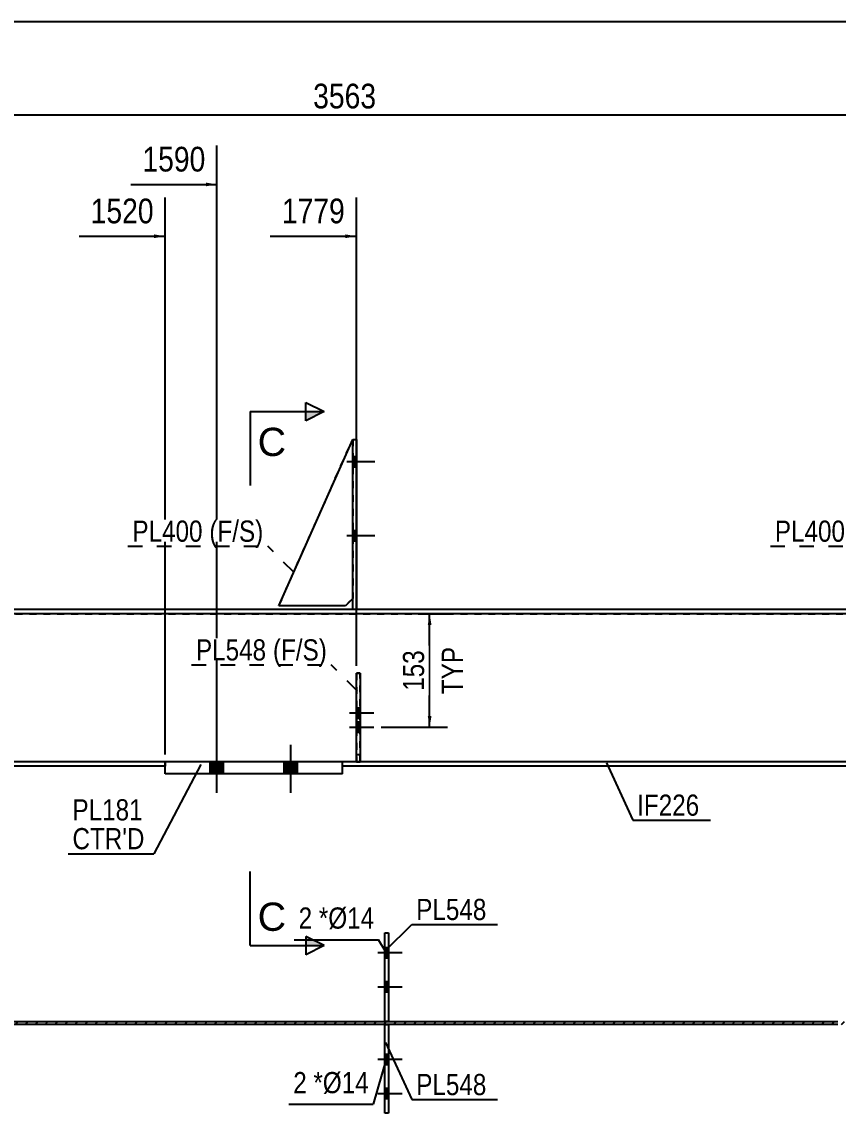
# Model space of a CAD drawing. Header units: millimetres. Extents: x -28 to 375, y -187 to 90.
# Drawn here: x 132.5 to 243, y -57.5 to 90 of the extents above; entities that cross this region are included whole.
import ezdxf

# ---------------------------------------------------------------- set-up
doc = ezdxf.new("R2010")
doc.units = ezdxf.units.MM
doc.linetypes.add('DXK_LINE_DOT1', pattern=[1.8814, 0.9407, -0.9407])
doc.linetypes.add('DXK_LINE_DOT2', pattern=[3.9198, 1.9599, -1.9599])
doc.styles.add('Arial', font='ARIAL.TTF', dxfattribs={"height": 0.2})
doc.styles.add('Arial Narrow', font='ARIALN.TTF', dxfattribs={"height": 0.2})

# ---------------------------------------------------------------- blocks, each defined once
blk = doc.blocks.new('Unknown-626819748-1210')
at = {"color": 5, "linetype": 'Continuous'}
blk.add_line((374.82, 90.05), (-25.18, 90.05), dxfattribs=at)
blk = doc.blocks.new('Part-626819748-1325 - 1231')
at = {"color": 2, "linetype": 'Continuous'}
for p, q in [((3.48, -10.6), (3.48, -10)), ((9.82, -10), (3.48, -10)), ((151.95, -10), (10.32, -10)), ((151.95, -10.6), (3.48, -10.6))]:
    blk.add_line(p, q, dxfattribs=at)
at = {"color": 7, "linetype": 'DXK_LINE_DOT1'}
for p, q in [((10.32, -10), (9.82, -10)), ((151.95, -10), (151.95, -10.6))]:
    blk.add_line(p, q, dxfattribs=at)
blk = doc.blocks.new('Part-626819748-1463 - 1231')
at = {"color": 2, "linetype": 'Continuous'}
for p, q in [((177.82, -10), (177.82, 2)), ((177.82, 2), (178.32, 2)), ((178.32, 2), (178.32, -10)), ((178.32, -10), (177.82, -10))]:
    blk.add_line(p, q, dxfattribs=at)
at = {"color": 7, "linetype": 'DXK_LINE_DOT1'}
blk.add_line((177.82, -9), (178.32, -9), dxfattribs=at)
blk = doc.blocks.new('Part-626819748-1378 - 1231')
at = {"color": 2, "linetype": 'Continuous'}
for p, q in [((151.95, -11.6), (151.95, -10)), ((175.95, -10), (151.95, -10)), ((175.95, -11.6), (175.95, -10)), ((175.95, -11.6), (151.95, -11.6))]:
    blk.add_line(p, q, dxfattribs=at)
blk = doc.blocks.new('Part-626819748-1303 - 1231')
at = {"color": 2, "linetype": 'Continuous'}
for p, q in [((177.32, 10.6), (93.82, 10.6)), ((261.32, 10.6), (177.82, 10.6)), ((354.37, 10), (0, 10))]:
    blk.add_line(p, q, dxfattribs=at)
at = {"color": 7, "linetype": 'DXK_LINE_DOT1'}
blk.add_line((177.82, 10.6), (177.32, 10.6), dxfattribs=at)
blk = doc.blocks.new('Part-626819748-1461 - 1231')
at = {"color": 2, "linetype": 'Continuous'}
for p, q in [((177.32, 10.6), (177.32, 33.6)), ((177.32, 33.6), (177.82, 33.6)), ((177.82, 33.6), (177.82, 10.6)), ((177.82, 10.6), (177.32, 10.6))]:
    blk.add_line(p, q, dxfattribs=at)
blk = doc.blocks.new('Part-626819748-1462 - 1231')
at = {"color": 2, "linetype": 'Continuous'}
for p, q in [((167.32, 11.1), (177.32, 33.6)), ((177.32, 12.1), (176.32, 11.1)), ((176.32, 11.1), (167.32, 11.1))]:
    blk.add_line(p, q, dxfattribs=at)
at = {"color": 7, "linetype": 'DXK_LINE_DOT1'}
blk.add_line((177.32, 33.6), (177.32, 12.1), dxfattribs=at)
blk = doc.blocks.new('Part-626819748-1534 - 1231')
at = {"color": 2, "linetype": 'Continuous'}
for p, q in [((177.82, -10), (175.95, -10)), ((345.01, -10), (178.32, -10)), ((354.37, -10), (345.51, -10)), ((354.37, -10), (354.37, -10.6)), ((354.37, -10.6), (175.95, -10.6))]:
    blk.add_line(p, q, dxfattribs=at)
at = {"color": 7, "linetype": 'DXK_LINE_DOT1'}
for p, q in [((175.95, -10.6), (175.95, -10)), ((178.32, -10), (177.82, -10)), ((345.51, -10), (345.01, -10))]:
    blk.add_line(p, q, dxfattribs=at)
blk = doc.blocks.new('Bolt-626819748-2499 - 1231')
at = {"color": 3, "linetype": 'DXK_LINE_DOT2'}
for p, q in [((177.82, -2.69), (178.32, -2.69)), ((176.87, -3.39), (180.17, -3.39)), ((177.82, -4.09), (178.32, -4.09)), ((176.87, -5.3), (180.17, -5.3)), ((177.82, -4.6), (178.32, -4.6)), ((177.82, -6), (178.32, -6))]:
    blk.add_line(p, q, dxfattribs=at)
blk = doc.blocks.new('Part-626819748-1550 - 1231')
at = {"color": 7, "linetype": 'DXK_LINE_DOT1'}
for p, q in [((0, 10), (354.37, 10)), ((345.01, -10), (10.32, -10))]:
    blk.add_line(p, q, dxfattribs=at)
blk = doc.blocks.new('Bolt-626819748-1552 - 1231')
at = {"linetype": 'Continuous'}
for points in [[(158.05, -11.6), (159.85, -11.6), (159.85, -10), (158.05, -10)], [(158.05, -11.6), (159.85, -11.6), (159.85, -10), (158.05, -10)], [(168.05, -11.6), (169.85, -11.6), (169.85, -10), (168.05, -10)], [(168.05, -11.6), (169.85, -11.6), (169.85, -10), (168.05, -10)]]:
    blk.add_hatch(color=3, dxfattribs=at).paths.add_polyline_path(points)
at = {"color": 3, "linetype": 'Continuous'}
for p, q in [((158.95, -14.2), (158.95, -7.7)), ((158.95, -14.2), (158.95, -7.7)), ((168.95, -14.2), (168.95, -7.7)), ((168.95, -14.2), (168.95, -7.7)), ((158.05, -11.6), (158.05, -10)), ((158.05, -11.6), (158.05, -10)), ((159.85, -11.6), (159.85, -10)), ((159.85, -11.6), (159.85, -10)), ((168.05, -11.6), (168.05, -10)), ((168.05, -11.6), (168.05, -10)), ((169.85, -11.6), (169.85, -10)), ((169.85, -11.6), (169.85, -10))]:
    blk.add_line(p, q, dxfattribs=at)
blk = doc.blocks.new('Bolt-626819748-1556 - 1231')
at = {"linetype": 'Continuous'}
for points in [[(177.82, 29.9), (177.82, 31.3), (177.32, 31.3), (177.32, 29.9)], [(177.82, 29.9), (177.82, 31.3), (177.32, 31.3), (177.32, 29.9)], [(177.82, 29.9), (177.82, 31.3), (177.32, 31.3), (177.32, 29.9)], [(177.82, 19.9), (177.82, 21.3), (177.32, 21.3), (177.32, 19.9)], [(177.82, 19.9), (177.82, 21.3), (177.32, 21.3), (177.32, 19.9)], [(177.82, 19.9), (177.82, 21.3), (177.32, 21.3), (177.32, 19.9)]]:
    blk.add_hatch(color=3, dxfattribs=at).paths.add_polyline_path(points)
at = {"color": 3, "linetype": 'Continuous'}
for p, q in [((177.32, 31.3), (177.82, 31.3)), ((177.32, 31.3), (177.82, 31.3)), ((177.32, 31.3), (177.82, 31.3)), ((176.52, 30.6), (180.32, 30.6)), ((176.52, 30.6), (180.32, 30.6)), ((176.52, 30.6), (180.32, 30.6)), ((177.32, 29.9), (177.82, 29.9)), ((177.32, 29.9), (177.82, 29.9)), ((177.32, 29.9), (177.82, 29.9)), ((177.32, 21.3), (177.82, 21.3)), ((177.32, 21.3), (177.82, 21.3)), ((177.32, 21.3), (177.82, 21.3)), ((176.52, 20.6), (180.32, 20.6)), ((176.52, 20.6), (180.32, 20.6)), ((176.52, 20.6), (180.32, 20.6)), ((177.32, 19.9), (177.82, 19.9)), ((177.32, 19.9), (177.82, 19.9)), ((177.32, 19.9), (177.82, 19.9))]:
    blk.add_line(p, q, dxfattribs=at)
blk = doc.blocks.new('Bolt-626819748-2496 - 1231')
at = {"linetype": 'Continuous'}
for points in [[(177.82, -2.69), (177.82, -4.09), (178.32, -4.09), (178.32, -2.69)], [(177.82, -4.6), (177.82, -6), (178.32, -6), (178.32, -4.6)]]:
    blk.add_hatch(color=3, dxfattribs=at).paths.add_polyline_path(points)
at = {"color": 3, "linetype": 'Continuous'}
for p, q in [((177.82, -2.69), (178.32, -2.69)), ((176.87, -3.39), (180.17, -3.39)), ((177.82, -4.09), (178.32, -4.09)), ((176.87, -5.3), (180.17, -5.3)), ((177.82, -4.6), (178.32, -4.6)), ((177.82, -6), (178.32, -6))]:
    blk.add_line(p, q, dxfattribs=at)
blk = doc.blocks.new('Part-626819748-2475 - 1231')
at = {"color": 7, "linetype": 'DXK_LINE_DOT1'}
for p, q in [((177.82, 2), (177.82, -10)), ((178.32, 2), (177.82, 2)), ((178.32, -10), (178.32, 2)), ((177.82, -10), (178.32, -10))]:
    blk.add_line(p, q, dxfattribs=at)
blk = doc.blocks.new('Part-626819748-2487 - 1231')
at = {"color": 7, "linetype": 'DXK_LINE_DOT1'}
for p, q in [((167.32, 11.1), (177.32, 33.6)), ((177.32, 12.1), (176.32, 11.1)), ((176.32, 11.1), (167.32, 11.1))]:
    blk.add_line(p, q, dxfattribs=at)
blk = doc.blocks.new('Part-626819748-2311 - 2293')
at = {"linetype": 'Continuous'}
h = blk.add_hatch(dxfattribs=at)
h.set_pattern_fill('', scale=0.3, style=0, pattern_type=0)
h.set_pattern_definition([(45, (332.3552, -45.4886), (-0.6735192, 0.6735192), [])])
h.paths.add_polyline_path([(14.85, -45.49), (332.36, -45.49), (332.36, -45.09), (14.85, -45.09)])
at = {"color": 2, "linetype": 'Continuous'}
for p, q in [((120.7, -45.09), (242.95, -45.09)), ((242.95, -45.49), (120.7, -45.49))]:
    blk.add_line(p, q, dxfattribs=at)
blk = doc.blocks.new('Part-626819748-2366 - 2293')
at = {"color": 2, "linetype": 'Continuous'}
for p, q in [((181.65, -57.49), (181.65, -45.49)), ((182.15, -45.49), (182.15, -57.49)), ((182.15, -57.49), (181.65, -57.49))]:
    blk.add_line(p, q, dxfattribs=at)
at = {"color": 7, "linetype": 'DXK_LINE_DOT1'}
blk.add_line((181.65, -45.49), (182.15, -45.49), dxfattribs=at)
blk = doc.blocks.new('Part-626819748-3479 - 2293')
at = {"color": 2, "linetype": 'Continuous'}
for p, q in [((181.65, -45.09), (181.65, -33.09)), ((181.65, -33.09), (182.15, -33.09)), ((182.15, -33.09), (182.15, -45.09))]:
    blk.add_line(p, q, dxfattribs=at)
at = {"color": 7, "linetype": 'DXK_LINE_DOT1'}
blk.add_line((182.15, -45.09), (181.65, -45.09), dxfattribs=at)
blk = doc.blocks.new('Bolt-626819748-3500 - 2293')
at = {"linetype": 'Continuous'}
for points in [[(181.65, -49.49), (181.65, -50.89), (182.15, -50.89), (182.15, -49.49)], [(181.65, -54.11), (181.65, -55.51), (182.15, -55.51), (182.15, -54.11)]]:
    blk.add_hatch(color=3, dxfattribs=at).paths.add_polyline_path(points)
at = {"color": 3, "linetype": 'Continuous'}
for p, q in [((181.65, -49.49), (182.15, -49.49)), ((180.7, -50.19), (184, -50.19)), ((181.65, -50.89), (182.15, -50.89)), ((181.65, -54.11), (182.15, -54.11)), ((180.7, -54.81), (184, -54.81)), ((181.65, -55.51), (182.15, -55.51))]:
    blk.add_line(p, q, dxfattribs=at)
blk = doc.blocks.new('Bolt-626819748-3503 - 2293')
at = {"linetype": 'Continuous'}
for points in [[(182.15, -36.47), (182.15, -35.07), (181.65, -35.07), (181.65, -36.47)], [(182.15, -41.09), (182.15, -39.69), (181.65, -39.69), (181.65, -41.09)]]:
    blk.add_hatch(color=3, dxfattribs=at).paths.add_polyline_path(points)
at = {"color": 3, "linetype": 'Continuous'}
for p, q in [((181.65, -35.07), (182.15, -35.07)), ((180.7, -35.77), (184, -35.77)), ((181.65, -36.47), (182.15, -36.47)), ((181.65, -39.69), (182.15, -39.69)), ((180.7, -40.39), (184, -40.39)), ((181.65, -41.09), (182.15, -41.09))]:
    blk.add_line(p, q, dxfattribs=at)
blk = doc.blocks.new('StraightDimension-626819748-4925 - 1231')
at = {"linetype": 'Continuous'}
blk.add_hatch(color=4, dxfattribs=at).paths.add_polyline_path([(150.45, 61.31), (151.95, 61.06), (150.45, 60.81)])
at = {"color": 4, "linetype": 'Continuous'}
for p, q in [((151.95, -9), (151.95, 66.31)), ((140.3, 61.06), (151.95, 61.06))]:
    blk.add_line(p, q, dxfattribs=at)
at = {"color": 0}
blk.add_wipeout([(151.09, 62.11), (151.09, 67.01), (141.16, 67.01), (141.16, 62.11)], dxfattribs=at)
at = {"color": 4, "style": 'Arial Narrow'}
blk.add_text('1520', height=3.34, dxfattribs=at).set_placement((141.86, 62.81))
blk = doc.blocks.new('StraightDimension-626819748-1674 - 1231')
at = {"color": 4, "linetype": 'Continuous'}
blk.add_line((-1.91, 77.49), (354.37, 77.49), dxfattribs=at)
at = {"color": 0}
blk.add_wipeout([(181.19, 77.64), (181.19, 82.54), (171.26, 82.54), (171.26, 77.64)], dxfattribs=at)
at = {"color": 4, "style": 'Arial Narrow'}
blk.add_text('3563', height=3.34, dxfattribs=at).set_placement((171.96, 78.34))
blk = doc.blocks.new('StraightDimension-626819748-4923 - 1231')
at = {"linetype": 'Continuous'}
blk.add_hatch(color=4, dxfattribs=at).paths.add_polyline_path([(176.32, 61.31), (177.82, 61.06), (176.32, 60.81)])
at = {"color": 4, "linetype": 'Continuous'}
for p, q in [((177.82, 3), (177.82, 66.31)), ((166.16, 61.06), (177.82, 61.06))]:
    blk.add_line(p, q, dxfattribs=at)
at = {"color": 0}
blk.add_wipeout([(176.96, 62.11), (176.96, 67.01), (167.03, 67.01), (167.03, 62.11)], dxfattribs=at)
at = {"color": 4, "style": 'Arial Narrow'}
blk.add_text('1779', height=3.34, dxfattribs=at).set_placement((167.73, 62.81))
blk = doc.blocks.new('StraightDimension-626819748-4924 - 1231')
at = {"linetype": 'Continuous'}
blk.add_hatch(color=4, dxfattribs=at).paths.add_polyline_path([(157.45, 68.31), (158.95, 68.06), (157.45, 67.81)])
at = {"color": 4, "linetype": 'Continuous'}
for p, q in [((158.95, -9), (158.95, 73.31)), ((147.3, 68.06), (158.95, 68.06))]:
    blk.add_line(p, q, dxfattribs=at)
at = {"color": 0}
blk.add_wipeout([(158.09, 69.11), (158.09, 74.01), (148.16, 74.01), (148.16, 69.11)], dxfattribs=at)
at = {"color": 4, "style": 'Arial Narrow'}
blk.add_text('1590', height=3.34, dxfattribs=at).set_placement((148.86, 69.81))
blk = doc.blocks.new('StraightDimension-626819748-5581 - 1231')
at = {"linetype": 'Continuous'}
for points in [[(187.47, 8.5), (187.72, 10), (187.97, 8.5)], [(187.97, -3.8), (187.72, -5.3), (187.47, -3.8)]]:
    blk.add_hatch(color=7, dxfattribs=at).paths.add_polyline_path(points)
at = {"color": 7, "linetype": 'Continuous'}
for p, q in [((186.16, 10), (190.12, 10)), ((187.72, -5.3), (187.72, 10)), ((181.17, -5.3), (190.12, -5.3))]:
    blk.add_line(p, q, dxfattribs=at)
at = {"color": 0, "linetype": 'Continuous'}
blk.add_wipeout([(192.82, 6.15), (188.62, 6.15), (188.62, -1.44), (192.82, -1.44)], dxfattribs=at)
at = {"color": 3, "linetype": 'Continuous', "style": 'Arial Narrow'}
blk.add_text('TYP', height=2.863, rotation=90.0002, dxfattribs=at).set_placement((192.22, -0.84))
at = {"color": 0}
blk.add_wipeout([(187.57, 5.69), (183.37, 5.69), (183.37, -0.99), (187.57, -0.99)], dxfattribs=at)
at = {"color": 3, "style": 'Arial Narrow'}
blk.add_text('153', height=2.863, rotation=90.0002, dxfattribs=at).set_placement((186.97, -0.39))
blk = doc.blocks.new('Mark-626819748-1374 - 1231')
at = {"color": 7, "linetype": 'Continuous'}
blk.add_line((156.78, -10.35), (150.4, -22.41), dxfattribs=at)
at = {"color": 0}
for points in [[(148.9, -17.91), (148.9, -14.91), (139.4, -14.91), (139.4, -17.91)], [(149.15, -21.81), (149.15, -18.81), (139.4, -18.81), (139.4, -21.81)]]:
    blk.add_wipeout(points, dxfattribs=at)
for points in [[(148.9, -17.91), (148.9, -14.91), (139.4, -14.91), (139.4, -17.91)], [(149.15, -21.81), (149.15, -18.81), (139.4, -18.81), (139.4, -21.81)]]:
    blk.add_wipeout(points, dxfattribs=at)
at = {"color": 7, "linetype": 'Continuous'}
blk.add_line((138.8, -22.41), (150.4, -22.41), dxfattribs=at)
at = {"color": 3, "style": 'Arial Narrow'}
blk.add_text('PL181', height=2.863, dxfattribs=at).set_placement((139.4, -17.91))
at = {"color": 1, "style": 'Arial Narrow'}
blk.add_text("CTR'D", height=2.863, dxfattribs=at).set_placement((139.4, -21.81))
blk = doc.blocks.new('Mark-626819748-1530 - 1231')
at = {"color": 0}
blk.add_wipeout([(224.21, -17.28), (224.21, -14.28), (215.8, -14.28), (215.8, -17.28)], dxfattribs=at)
blk.add_wipeout([(224.21, -17.28), (224.21, -14.28), (215.8, -14.28), (215.8, -17.28)], dxfattribs=at)
at = {"color": 7, "linetype": 'Continuous'}
for p, q in [((211.67, -10.15), (215.2, -17.88)), ((215.2, -17.88), (225.71, -17.88))]:
    blk.add_line(p, q, dxfattribs=at)
at = {"color": 3, "style": 'Arial Narrow'}
blk.add_text('IF226', height=2.863, dxfattribs=at).set_placement((215.8, -17.28))
blk = doc.blocks.new('SectionMark-626819748-1871 - 1231')
at = {"linetype": 'Continuous'}
for points in [[(170.95, 36.1), (170.95, 37.35), (173.45, 37.35)], [(170.95, -34.84), (170.95, -33.59), (173.45, -34.84)]]:
    blk.add_hatch(color=30, dxfattribs=at).paths.add_polyline_path(points)
at = {"color": 30, "linetype": 'Continuous'}
for p, q in [((170.95, 36.1), (170.95, 38.6)), ((170.95, 38.6), (173.45, 37.35)), ((163.45, 37.35), (163.45, 27.35)), ((163.45, 37.35), (173.45, 37.35)), ((173.45, 37.35), (170.95, 36.1)), ((163.45, -34.84), (163.45, -24.84)), ((173.45, -34.84), (170.95, -33.59)), ((170.95, -33.59), (170.95, -36.09)), ((163.45, -34.84), (173.45, -34.84)), ((173.45, -34.84), (170.95, -36.09))]:
    blk.add_line(p, q, dxfattribs=at)
at = {"color": 0, "linetype": 'Continuous'}
for points in [[(168.31, 31.35), (168.31, 35.35), (164.45, 35.35), (164.45, 31.35)], [(168.31, -32.84), (168.31, -28.84), (164.45, -28.84), (164.45, -32.84)]]:
    blk.add_wipeout(points, dxfattribs=at)
at = {"color": 96, "linetype": 'Continuous', "style": 'Arial'}
for p in [(164.45, 31.35), (164.45, -32.84)]:
    blk.add_text('C', height=3.82, dxfattribs=at).set_placement(p)
blk = doc.blocks.new('Mark-626819748-2552 - 1231')
at = {"color": 0}
for points in [[(165.62, 3.71), (165.62, 6.71), (156.11, 6.71), (156.11, 3.71)], [(173.82, 3.71), (173.82, 6.71), (166.52, 6.71), (166.52, 3.71)]]:
    blk.add_wipeout(points, dxfattribs=at)
for points in [[(165.62, 3.71), (165.62, 6.71), (156.11, 6.71), (156.11, 3.71)], [(173.82, 3.71), (173.82, 6.71), (166.52, 6.71), (166.52, 3.71)]]:
    blk.add_wipeout(points, dxfattribs=at)
at = {"color": 7, "linetype": 'DXK_LINE_DOT2'}
for p in [(155.51, 3.11), (177.95, -0.43)]:
    blk.add_line(p, (174.42, 3.11), dxfattribs=at)
at = {"color": 3, "style": 'Arial Narrow'}
for s, p in [('PL548', (156.11, 3.71)), ('(F/', (166.52, 3.71)), ('S)', (170.53, 3.71))]:
    blk.add_text(s, height=2.863, dxfattribs=at).set_placement(p)
blk = doc.blocks.new('Mark-626819748-2561 - 1231')
at = {"color": 0}
for points in [[(157.02, 19.76), (157.02, 22.76), (147.51, 22.76), (147.51, 19.76)], [(165.22, 19.76), (165.22, 22.76), (157.92, 22.76), (157.92, 19.76)]]:
    blk.add_wipeout(points, dxfattribs=at)
for points in [[(157.02, 19.76), (157.02, 22.76), (147.51, 22.76), (147.51, 19.76)], [(165.22, 19.76), (165.22, 22.76), (157.92, 22.76), (157.92, 19.76)]]:
    blk.add_wipeout(points, dxfattribs=at)
at = {"color": 7, "linetype": 'DXK_LINE_DOT2'}
for p in [(146.91, 19.16), (169.35, 15.63)]:
    blk.add_line(p, (165.82, 19.16), dxfattribs=at)
at = {"color": 3, "style": 'Arial Narrow'}
for s, p in [('PL400', (147.51, 19.76)), ('(F/', (157.92, 19.76)), ('S)', (161.93, 19.76))]:
    blk.add_text(s, height=2.863, dxfattribs=at).set_placement(p)
blk = doc.blocks.new('MarkSet-626819748-2732 - 1231')
at = {"color": 0}
for points in [[(243.93, 19.76), (243.93, 22.76), (234.43, 22.76), (234.43, 19.76)], [(249.22, 19.76), (249.22, 22.76), (244.83, 22.76), (244.83, 19.76)]]:
    blk.add_wipeout(points, dxfattribs=at)
for points in [[(243.93, 19.76), (243.93, 22.76), (234.43, 22.76), (234.43, 19.76)], [(249.22, 19.76), (249.22, 22.76), (244.83, 22.76), (244.83, 19.76)]]:
    blk.add_wipeout(points, dxfattribs=at)
at = {"color": 7, "linetype": 'DXK_LINE_DOT2'}
for p in [(233.83, 19.16), (253.35, 15.63)]:
    blk.add_line(p, (249.82, 19.16), dxfattribs=at)
at = {"color": 3, "style": 'Arial Narrow'}
for s, p in [('PL400', (234.43, 19.76)), ('BS', (244.83, 19.76))]:
    blk.add_text(s, height=2.863, dxfattribs=at).set_placement(p)
blk = doc.blocks.new('Mark-626819748-2362 - 2293')
at = {"color": 0}
blk.add_wipeout([(195.41, -55.05), (195.41, -52.05), (185.91, -52.05), (185.91, -55.05)], dxfattribs=at)
blk.add_wipeout([(195.41, -55.05), (195.41, -52.05), (185.91, -52.05), (185.91, -55.05)], dxfattribs=at)
at = {"color": 7, "linetype": 'Continuous'}
for p, q in [((181.77, -47.92), (185.31, -55.65)), ((185.31, -55.65), (196.91, -55.65))]:
    blk.add_line(p, q, dxfattribs=at)
at = {"color": 3, "style": 'Arial Narrow'}
blk.add_text('PL548', height=2.863, dxfattribs=at).set_placement((185.91, -55.05))
blk = doc.blocks.new('Mark-626819748-3517 - 2293')
at = {"color": 0}
blk.add_wipeout([(195.41, -31.38), (195.41, -28.38), (185.91, -28.38), (185.91, -31.38)], dxfattribs=at)
blk.add_wipeout([(195.41, -31.38), (195.41, -28.38), (185.91, -28.38), (185.91, -31.38)], dxfattribs=at)
at = {"color": 7, "linetype": 'Continuous'}
for p, q in [((181.77, -35.52), (185.31, -31.98)), ((185.31, -31.98), (196.91, -31.98))]:
    blk.add_line(p, q, dxfattribs=at)
at = {"color": 3, "style": 'Arial Narrow'}
blk.add_text('PL548', height=2.863, dxfattribs=at).set_placement((185.91, -31.38))
blk = doc.blocks.new('Mark-626819748-3526 - 2293')
at = {"color": 7, "linetype": 'Continuous'}
for p in [(169.4, -34.04), (181.82, -35.77)]:
    blk.add_line(p, (180.82, -34.04), dxfattribs=at)
at = {"color": 0}
for points in [[(171.83, -32.54), (171.83, -29.54), (170, -29.54), (170, -32.54)], [(174.01, -32.54), (174.01, -29.54), (172.73, -29.54), (172.73, -32.54)]]:
    blk.add_wipeout(points, dxfattribs=at)
for points in [[(171.83, -32.54), (171.83, -29.54), (170, -29.54), (170, -32.54)], [(174.01, -32.54), (174.01, -29.54), (172.73, -29.54), (172.73, -32.54)]]:
    blk.add_wipeout(points, dxfattribs=at)
at = {"color": 3, "style": 'Arial Narrow'}
blk.add_text('2', height=2.86, dxfattribs=at).set_placement((170, -32.54))
at = {"color": 0}
blk.add_wipeout([(180.22, -32.54), (180.22, -29.54), (174.01, -29.54), (174.01, -32.54)], dxfattribs=at)
blk.add_wipeout([(180.22, -32.54), (180.22, -29.54), (174.01, -29.54), (174.01, -32.54)], dxfattribs=at)
at = {"color": 3, "style": 'Arial Narrow'}
for s, height, p in [('*', 2.86, (172.73, -32.54)), ('Ø14', 2.863, (174.01, -32.54))]:
    blk.add_text(s, height=height, dxfattribs=at).set_placement(p)
blk = doc.blocks.new('Mark-626819748-3527 - 2293')
at = {"color": 7, "linetype": 'Continuous'}
blk.add_line((168.67, -56.29), (180.09, -56.29), dxfattribs=at)
at = {"color": 0}
for points in [[(171.1, -54.79), (171.1, -51.79), (169.27, -51.79), (169.27, -54.79)], [(173.27, -54.79), (173.27, -51.79), (172, -51.79), (172, -54.79)]]:
    blk.add_wipeout(points, dxfattribs=at)
for points in [[(171.1, -54.79), (171.1, -51.79), (169.27, -51.79), (169.27, -54.79)], [(173.27, -54.79), (173.27, -51.79), (172, -51.79), (172, -54.79)]]:
    blk.add_wipeout(points, dxfattribs=at)
at = {"color": 3, "style": 'Arial Narrow'}
blk.add_text('2', height=2.86, dxfattribs=at).set_placement((169.27, -54.79))
at = {"color": 0}
blk.add_wipeout([(179.49, -54.79), (179.49, -51.79), (173.27, -51.79), (173.27, -54.79)], dxfattribs=at)
blk.add_wipeout([(179.49, -54.79), (179.49, -51.79), (173.27, -51.79), (173.27, -54.79)], dxfattribs=at)
at = {"color": 7, "linetype": 'Continuous'}
blk.add_line((181.82, -50.19), (180.09, -56.29), dxfattribs=at)
at = {"color": 3, "style": 'Arial Narrow'}
for s, height, p in [('*', 2.86, (172, -54.79)), ('Ø14', 2.863, (173.27, -54.79))]:
    blk.add_text(s, height=height, dxfattribs=at).set_placement(p)

msp = doc.modelspace()

# ---------------------------------------------------------------- block references
for name in ['Unknown-626819748-1210', 'Part-626819748-1462 - 1231', 'Part-626819748-2487 - 1231', 'Part-626819748-1461 - 1231', 'Bolt-626819748-1556 - 1231', 'Part-626819748-1303 - 1231', 'Part-626819748-1550 - 1231', 'Part-626819748-1463 - 1231', 'Part-626819748-2475 - 1231', 'Bolt-626819748-2499 - 1231', 'Bolt-626819748-2496 - 1231', 'Bolt-626819748-1552 - 1231', 'Part-626819748-1325 - 1231', 'Part-626819748-1378 - 1231', 'Part-626819748-1534 - 1231', 'Part-626819748-3479 - 2293', 'Bolt-626819748-3503 - 2293', 'Part-626819748-2311 - 2293', 'Part-626819748-2366 - 2293', 'Bolt-626819748-3500 - 2293']:
    msp.add_blockref(name, (0, 0))

# ---------------------------------------------------------------- next in the draw order: block references
for name in ['StraightDimension-626819748-4925 - 1231', 'StraightDimension-626819748-5581 - 1231', 'Mark-626819748-1530 - 1231', 'Mark-626819748-1374 - 1231', 'Mark-626819748-3517 - 2293', 'Mark-626819748-2362 - 2293']:
    msp.add_blockref(name, (0, 0))

# ---------------------------------------------------------------- next in the draw order: block references
for name in ['StraightDimension-626819748-1674 - 1231', 'Mark-626819748-3527 - 2293']:
    msp.add_blockref(name, (0, 0))

# ---------------------------------------------------------------- next in the draw order: block references
for name in ['StraightDimension-626819748-4924 - 1231', 'StraightDimension-626819748-4923 - 1231', 'MarkSet-626819748-2732 - 1231']:
    msp.add_blockref(name, (0, 0))

# ---------------------------------------------------------------- next in the draw order: block references
msp.add_blockref('SectionMark-626819748-1871 - 1231', (0, 0))

# ---------------------------------------------------------------- next in the draw order: block references
for name in ['Mark-626819748-2561 - 1231', 'Mark-626819748-2552 - 1231', 'Mark-626819748-3526 - 2293']:
    msp.add_blockref(name, (0, 0))

doc.saveas('drawing.dxf')
